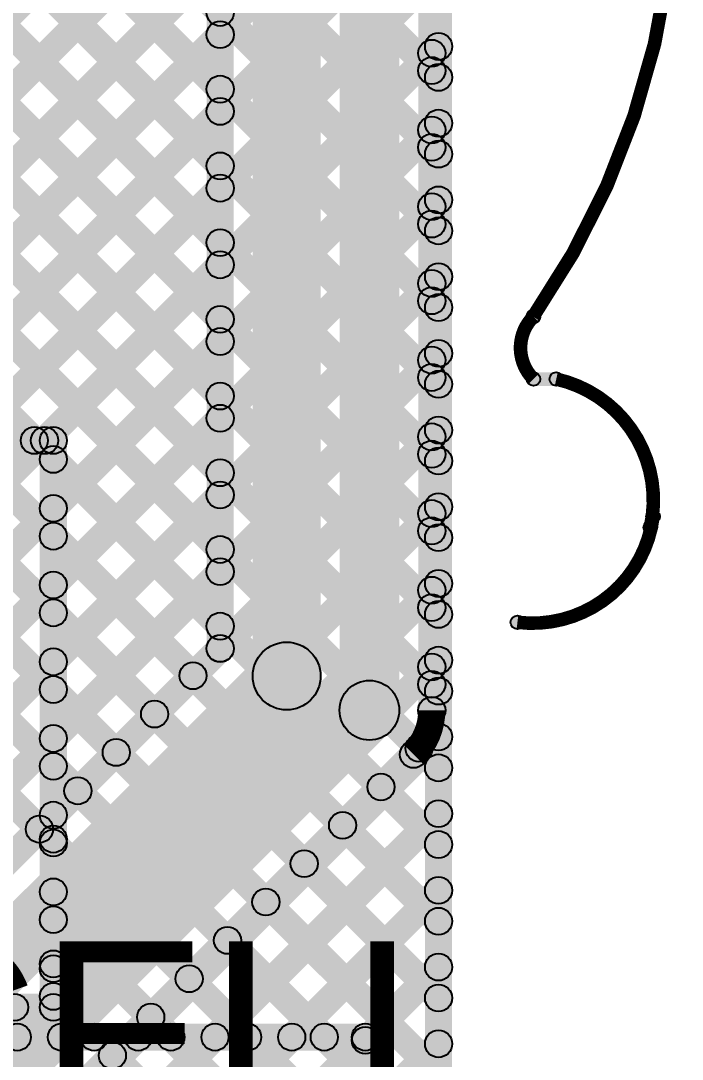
# Model space of a CAD drawing. Header units: millimetres. Extents: x -0.08 to 3.07, y -0.08 to 2.73.
# Drawn here: x 2.684 to 2.9278, y 0.8969 to 1.2797 of the extents above; entities that cross this region are included whole.
import ezdxf

# ---------------------------------------------------------------- set-up
doc = ezdxf.new("R2010")
doc.units = ezdxf.units.MM
doc.header["$MEASUREMENT"] = 0
for name, color, linetype in [('BottomLayer', 5, 'Continuous'), ('TopLayer', 1, 'Continuous'), ('TopOverlay', 2, 'Continuous')]:
    doc.layers.add(name, color=color, linetype=linetype)

# ---------------------------------------------------------------- blocks, each defined once
blk = doc.blocks.new('CR1220_2_47')
at = {"layer": 'TopOverlay'}
h = blk.add_hatch(color=2, dxfattribs=at)
edge = h.paths.add_edge_path()
edge.add_arc((-0.28005, -0.23507), 0.0025, 0, 360)
h = blk.add_hatch(color=2, dxfattribs=at)
edge = h.paths.add_edge_path()
edge.add_arc((-0.19037, -0.24097), 0.0025, 0, 360)
h = blk.add_hatch(color=2, dxfattribs=at)
edge = h.paths.add_edge_path()
edge.add_arc((-0.19037, -0.24097), 0.0025, 0, 360)
blk.add_hatch(color=2, dxfattribs=at).paths.add_polyline_path([(-0.19287, -0.24097), (-0.18787, -0.24097), (-0.18787, -0.24939), (-0.19287, -0.24939)])
h = blk.add_hatch(color=2, dxfattribs=at)
edge = h.paths.add_edge_path()
edge.add_arc((-0.16737, -0.24097), 0.0025, 0, 360)
h = blk.add_hatch(color=2, dxfattribs=at)
edge = h.paths.add_edge_path()
edge.add_arc((-0.16732, -0.2409), 0.0025, 0, 360)
h = blk.add_hatch(color=2, dxfattribs=at)
edge = h.paths.add_edge_path()
edge.add_arc((-0.19037, -0.24939), 0.0025, 0, 360)
h = blk.add_hatch(color=2, dxfattribs=at)
edge = h.paths.add_edge_path()
edge.add_arc((-0.19037, -0.24939), 0.0025, 0, 360)
h = blk.add_hatch(color=2, dxfattribs=at)
edge = h.paths.add_edge_path()
edge.add_arc((-0.24505, -0.28407), 0.0025, 0, 360)
h = blk.add_hatch(color=2, dxfattribs=at)
edge = h.paths.add_edge_path()
edge.add_arc((-0.24105, -0.28507), 0.0025, 0, 360)
at = {"layer": 'TopOverlay', "const_width": 0.005}
for points in [[(0.28765, -0.05733, -0.540192), (-0.16732, -0.2409)], [(-0.24105, -0.28507, -0.414214), (-0.28005, -0.23507)], [(-0.19037, -0.24097, -0.414214), (-0.16737, -0.24097)], [(-0.19037, -0.24939, -0.414214), (-0.24505, -0.28407)]]:
    blk.add_lwpolyline(points, format="xyb", dxfattribs=at)
at = {"layer": 'TopOverlay'}
for centre in [(-0.28005, -0.23507), (-0.19037, -0.24097), (-0.19037, -0.24097), (-0.16737, -0.24097), (-0.16732, -0.2409), (-0.19037, -0.24939), (-0.19037, -0.24939), (-0.24505, -0.28407), (-0.24105, -0.28507)]:
    blk.add_circle(centre, 0.0025, dxfattribs=at)

msp = doc.modelspace()

# ---------------------------------------------------------------- hatches: boundary and pattern name
at = {"layer": 'BottomLayer'}
for points in [[(2.843, 0.786), (2.833, 0.786), (2.833, 2.464), (2.843, 2.464)], [(2.8235, 1.0255), (2.8015, 1.0255), (2.8015, 2.3985), (2.8235, 2.3985)], [(2.8405, 1.0255), (2.8305, 1.0255), (2.8305, 2.3985), (2.8405, 2.3985)], [(2.7945, 1.03813), (2.7695, 1.03813), (2.7695, 2.24385), (2.7945, 2.24385)], [(2.7625, 1.04828), (2.7525, 1.04828), (2.7525, 2.2337), (2.7625, 2.2337)], [(2.42438, 1.60883), (2.43145, 1.61591), (2.76104, 1.28632), (2.75396, 1.27925)], [(2.42446, 1.58046), (2.43154, 1.58753), (2.76104, 1.25803), (2.75396, 1.25096)], [(2.42446, 1.55218), (2.43154, 1.55925), (2.76104, 1.22975), (2.75396, 1.22268)], [(2.42446, 1.52389), (2.43154, 1.53097), (2.76104, 1.20147), (2.75396, 1.19439)], [(2.42446, 1.49561), (2.43154, 1.50268), (2.76104, 1.17318), (2.75396, 1.16611)], [(2.42446, 1.46733), (2.43154, 1.4744), (2.76104, 1.1449), (2.75396, 1.13783)], [(2.63383, 1.22871), (2.62676, 1.23578), (2.75396, 1.36299), (2.76104, 1.35592)], [(2.42446, 1.3259), (2.43154, 1.33297), (2.73686, 1.02765), (2.72979, 1.02058)], [(2.65587, 1.22246), (2.64879, 1.22953), (2.75396, 1.3347), (2.76104, 1.32763)], [(2.42154, 1.30054), (2.42862, 1.30761), (2.72272, 1.0135), (2.71565, 1.00643)], [(2.66863, 1.20694), (2.66156, 1.21401), (2.75396, 1.30642), (2.76104, 1.29935)], [(2.40881, 1.28499), (2.41588, 1.29206), (2.70858, 0.99936), (2.70151, 0.99229)], [(2.39467, 1.27085), (2.40174, 1.27792), (2.69444, 0.98522), (2.68737, 0.97815)], [(2.66873, 1.17876), (2.66166, 1.18583), (2.75396, 1.27813), (2.76104, 1.27106)], [(2.83904, 1.26421), (2.83196, 1.27128), (2.83446, 1.27378), (2.84154, 1.26671)], [(2.83196, 1.25782), (2.83904, 1.26489), (2.84154, 1.26239), (2.83446, 1.25532)], [(2.36354, 0.84528), (2.35646, 0.85235), (2.75396, 1.24985), (2.76104, 1.24278)], [(2.83904, 1.23593), (2.83196, 1.243), (2.83446, 1.2455), (2.84154, 1.23843)], [(2.83196, 1.22953), (2.83904, 1.2366), (2.84154, 1.2341), (2.83446, 1.22703)], [(2.36354, 0.817), (2.35646, 0.82407), (2.75396, 1.22157), (2.76104, 1.2145)], [(2.83904, 1.20764), (2.83196, 1.21471), (2.83446, 1.21721), (2.84154, 1.21014)], [(2.6638, 1.19971), (2.67087, 1.20678), (2.76104, 1.11661), (2.75396, 1.10954)], [(2.83196, 1.20125), (2.83904, 1.20832), (2.84154, 1.20582), (2.83446, 1.19875)], [(2.36354, 0.78871), (2.35646, 0.79578), (2.75396, 1.19328), (2.76104, 1.18621)], [(2.83904, 1.17936), (2.83196, 1.18643), (2.83446, 1.18893), (2.84154, 1.18186)], [(2.65996, 1.17526), (2.66703, 1.18233), (2.76104, 1.08833), (2.75396, 1.08126)], [(2.83196, 1.17296), (2.83904, 1.18003), (2.84154, 1.17753), (2.83446, 1.17046)], [(2.64578, 1.16115), (2.65285, 1.16822), (2.76104, 1.06004), (2.75396, 1.05297)], [(2.36354, 0.76043), (2.35646, 0.7675), (2.75396, 1.165), (2.76104, 1.15793)], [(2.62119, 1.15746), (2.62827, 1.16453), (2.75101, 1.04179), (2.74394, 1.03472)], [(2.83904, 1.15107), (2.83196, 1.15814), (2.83446, 1.16064), (2.84154, 1.15357)], [(2.83196, 1.14468), (2.83904, 1.15175), (2.84154, 1.14925), (2.83446, 1.14218)], [(2.36354, 0.73214), (2.35646, 0.73921), (2.75396, 1.13671), (2.76104, 1.12964)], [(2.83904, 1.12279), (2.83196, 1.12986), (2.83446, 1.13236), (2.84154, 1.12529)], [(2.83196, 1.11639), (2.83904, 1.12347), (2.84154, 1.12097), (2.83446, 1.11389)], [(2.36354, 0.70386), (2.35646, 0.71093), (2.75396, 1.10843), (2.76104, 1.10136)], [(2.83904, 1.09451), (2.83196, 1.10158), (2.83446, 1.10408), (2.84154, 1.09701)], [(2.83196, 1.08811), (2.83904, 1.09518), (2.84154, 1.09268), (2.83446, 1.08561)], [(2.36354, 0.67557), (2.35646, 0.68264), (2.75396, 1.08014), (2.76104, 1.07307)], [(2.83904, 1.06622), (2.83196, 1.07329), (2.83446, 1.07579), (2.84154, 1.06872)], [(2.83196, 1.05983), (2.83904, 1.0669), (2.84154, 1.0644), (2.83446, 1.05733)], [(2.36121, 0.64492), (2.35414, 0.65199), (2.75396, 1.05182), (2.76104, 1.04475)], [(2.36124, 0.64499), (2.35417, 0.65206), (2.75396, 1.05186), (2.76104, 1.04479)], [(2.15471, 0.39316), (2.13703, 0.41084), (2.77316, 1.04697), (2.79084, 1.02929)], [(2.83904, 1.03794), (2.83196, 1.04501), (2.83446, 1.04751), (2.84154, 1.04044)], [(2.83196, 1.03154), (2.83904, 1.03861), (2.84154, 1.03611), (2.83446, 1.02904)], [(2.16478, 0.36222), (2.14922, 0.37778), (2.80472, 1.03328), (2.82028, 1.01772)], [(2.03785, 0.20846), (2.03078, 0.21554), (2.83446, 1.01922), (2.84154, 1.01215)], [(2.82723, 1.00799), (2.8343, 1.01506), (2.84154, 1.00783), (2.83446, 1.00076)], [(2.1768, 0.3502), (2.16973, 0.35727), (2.82523, 1.01277), (2.8323, 1.0057)], [(2.81323, 0.9937), (2.8203, 1.00078), (2.84154, 0.97954), (2.83446, 0.97247)], [(2.06613, 0.20846), (2.05906, 0.21554), (2.83446, 0.99094), (2.84154, 0.98387)], [(2.79909, 0.97956), (2.80616, 0.98663), (2.84154, 0.95126), (2.83446, 0.94419)], [(2.78495, 0.96542), (2.79202, 0.97249), (2.84154, 0.92297), (2.83446, 0.9159)], [(2.09442, 0.20846), (2.08735, 0.21554), (2.83446, 0.96265), (2.84154, 0.95558)], [(2.77081, 0.95128), (2.77788, 0.95835), (2.84154, 0.89469), (2.83446, 0.88762)], [(2.75666, 0.93714), (2.76373, 0.94421), (2.84154, 0.86641), (2.83446, 0.85934)], [(2.1227, 0.20846), (2.11563, 0.21554), (2.83446, 0.93437), (2.84154, 0.9273)], [(2.74252, 0.92299), (2.74959, 0.93007), (2.84154, 0.83812), (2.83446, 0.83105)], [(2.72838, 0.90885), (2.73545, 0.91592), (2.84154, 0.80984), (2.83446, 0.80277)], [(2.15099, 0.20846), (2.14391, 0.21554), (2.83446, 0.90609), (2.84154, 0.89901)], [(2.71424, 0.89471), (2.72131, 0.90178), (2.83355, 0.78954), (2.82648, 0.78246)]]:
    msp.add_hatch(color=5, dxfattribs=at).paths.add_polyline_path(points)
h = msp.add_hatch(color=5, dxfattribs=at)
edge = h.paths.add_edge_path()
edge.add_arc((2.7575, 1.28278), 0.005, 0, 360)
h = msp.add_hatch(color=5, dxfattribs=at)
edge = h.paths.add_edge_path()
edge.add_arc((2.7575, 1.2746), 0.005, 0, 360)
h = msp.add_hatch(color=5, dxfattribs=at)
edge = h.paths.add_edge_path()
edge.add_arc((2.838, 1.27025), 0.005, 0, 360)
h = msp.add_hatch(color=5, dxfattribs=at)
edge = h.paths.add_edge_path()
edge.add_arc((2.8355, 1.26775), 0.005, 0, 360)
h = msp.add_hatch(color=5, dxfattribs=at)
edge = h.paths.add_edge_path()
edge.add_arc((2.8355, 1.26135), 0.005, 0, 360)
h = msp.add_hatch(color=5, dxfattribs=at)
edge = h.paths.add_edge_path()
edge.add_arc((2.838, 1.25885), 0.005, 0, 360)
h = msp.add_hatch(color=5, dxfattribs=at)
edge = h.paths.add_edge_path()
edge.add_arc((2.7575, 1.2545), 0.005, 0, 360)
h = msp.add_hatch(color=5, dxfattribs=at)
edge = h.paths.add_edge_path()
edge.add_arc((2.7575, 1.24632), 0.005, 0, 360)
h = msp.add_hatch(color=5, dxfattribs=at)
edge = h.paths.add_edge_path()
edge.add_arc((2.8355, 1.23946), 0.005, 0, 360)
h = msp.add_hatch(color=5, dxfattribs=at)
edge = h.paths.add_edge_path()
edge.add_arc((2.838, 1.24196), 0.005, 0, 360)
h = msp.add_hatch(color=5, dxfattribs=at)
edge = h.paths.add_edge_path()
edge.add_arc((2.8355, 1.23307), 0.005, 0, 360)
h = msp.add_hatch(color=5, dxfattribs=at)
edge = h.paths.add_edge_path()
edge.add_arc((2.838, 1.23057), 0.005, 0, 360)
h = msp.add_hatch(color=5, dxfattribs=at)
edge = h.paths.add_edge_path()
edge.add_arc((2.7575, 1.22621), 0.005, 0, 360)
h = msp.add_hatch(color=5, dxfattribs=at)
edge = h.paths.add_edge_path()
edge.add_arc((2.7575, 1.21803), 0.005, 0, 360)
h = msp.add_hatch(color=5, dxfattribs=at)
edge = h.paths.add_edge_path()
edge.add_arc((2.838, 1.21368), 0.005, 0, 360)
h = msp.add_hatch(color=5, dxfattribs=at)
edge = h.paths.add_edge_path()
edge.add_arc((2.8355, 1.21118), 0.005, 0, 360)
h = msp.add_hatch(color=5, dxfattribs=at)
edge = h.paths.add_edge_path()
edge.add_arc((2.8355, 1.20478), 0.005, 0, 360)
h = msp.add_hatch(color=5, dxfattribs=at)
edge = h.paths.add_edge_path()
edge.add_arc((2.838, 1.20228), 0.005, 0, 360)
h = msp.add_hatch(color=5, dxfattribs=at)
edge = h.paths.add_edge_path()
edge.add_arc((2.7575, 1.19793), 0.005, 0, 360)
h = msp.add_hatch(color=5, dxfattribs=at)
edge = h.paths.add_edge_path()
edge.add_arc((2.7575, 1.18975), 0.005, 0, 360)
h = msp.add_hatch(color=5, dxfattribs=at)
edge = h.paths.add_edge_path()
edge.add_arc((2.8355, 1.18289), 0.005, 0, 360)
h = msp.add_hatch(color=5, dxfattribs=at)
edge = h.paths.add_edge_path()
edge.add_arc((2.838, 1.18539), 0.005, 0, 360)
h = msp.add_hatch(color=5, dxfattribs=at)
edge = h.paths.add_edge_path()
edge.add_arc((2.8355, 1.1765), 0.005, 0, 360)
h = msp.add_hatch(color=5, dxfattribs=at)
edge = h.paths.add_edge_path()
edge.add_arc((2.838, 1.174), 0.005, 0, 360)
h = msp.add_hatch(color=5, dxfattribs=at)
edge = h.paths.add_edge_path()
edge.add_arc((2.7575, 1.16965), 0.005, 0, 360)
h = msp.add_hatch(color=5, dxfattribs=at)
edge = h.paths.add_edge_path()
edge.add_arc((2.7575, 1.16146), 0.005, 0, 360)
h = msp.add_hatch(color=5, dxfattribs=at)
edge = h.paths.add_edge_path()
edge.add_arc((2.838, 1.15711), 0.005, 0, 360)
h = msp.add_hatch(color=5, dxfattribs=at)
edge = h.paths.add_edge_path()
edge.add_arc((2.8355, 1.15461), 0.005, 0, 360)
h = msp.add_hatch(color=5, dxfattribs=at)
edge = h.paths.add_edge_path()
edge.add_arc((2.8355, 1.14821), 0.005, 0, 360)
h = msp.add_hatch(color=5, dxfattribs=at)
edge = h.paths.add_edge_path()
edge.add_arc((2.838, 1.14571), 0.005, 0, 360)
h = msp.add_hatch(color=5, dxfattribs=at)
edge = h.paths.add_edge_path()
edge.add_arc((2.7575, 1.14136), 0.005, 0, 360)
h = msp.add_hatch(color=5, dxfattribs=at)
edge = h.paths.add_edge_path()
edge.add_arc((2.7575, 1.13318), 0.005, 0, 360)
h = msp.add_hatch(color=5, dxfattribs=at)
edge = h.paths.add_edge_path()
edge.add_arc((2.838, 1.12882), 0.005, 0, 360)
h = msp.add_hatch(color=5, dxfattribs=at)
edge = h.paths.add_edge_path()
edge.add_arc((2.8355, 1.12632), 0.005, 0, 360)
h = msp.add_hatch(color=5, dxfattribs=at)
edge = h.paths.add_edge_path()
edge.add_arc((2.8355, 1.11993), 0.005, 0, 360)
h = msp.add_hatch(color=5, dxfattribs=at)
edge = h.paths.add_edge_path()
edge.add_arc((2.838, 1.11743), 0.005, 0, 360)
h = msp.add_hatch(color=5, dxfattribs=at)
edge = h.paths.add_edge_path()
edge.add_arc((2.7575, 1.11308), 0.005, 0, 360)
h = msp.add_hatch(color=5, dxfattribs=at)
edge = h.paths.add_edge_path()
edge.add_arc((2.7575, 1.10489), 0.005, 0, 360)
h = msp.add_hatch(color=5, dxfattribs=at)
edge = h.paths.add_edge_path()
edge.add_arc((2.8355, 1.09804), 0.005, 0, 360)
h = msp.add_hatch(color=5, dxfattribs=at)
edge = h.paths.add_edge_path()
edge.add_arc((2.838, 1.10054), 0.005, 0, 360)
h = msp.add_hatch(color=5, dxfattribs=at)
edge = h.paths.add_edge_path()
edge.add_arc((2.8355, 1.09165), 0.005, 0, 360)
h = msp.add_hatch(color=5, dxfattribs=at)
edge = h.paths.add_edge_path()
edge.add_arc((2.838, 1.08915), 0.005, 0, 360)
h = msp.add_hatch(color=5, dxfattribs=at)
edge = h.paths.add_edge_path()
edge.add_arc((2.7575, 1.08479), 0.005, 0, 360)
h = msp.add_hatch(color=5, dxfattribs=at)
edge = h.paths.add_edge_path()
edge.add_arc((2.7575, 1.07661), 0.005, 0, 360)
h = msp.add_hatch(color=5, dxfattribs=at)
edge = h.paths.add_edge_path()
edge.add_arc((2.838, 1.07226), 0.005, 0, 360)
h = msp.add_hatch(color=5, dxfattribs=at)
edge = h.paths.add_edge_path()
edge.add_arc((2.8355, 1.06976), 0.005, 0, 360)
h = msp.add_hatch(color=5, dxfattribs=at)
edge = h.paths.add_edge_path()
edge.add_arc((2.8355, 1.06336), 0.005, 0, 360)
h = msp.add_hatch(color=5, dxfattribs=at)
edge = h.paths.add_edge_path()
edge.add_arc((2.838, 1.06086), 0.005, 0, 360)
h = msp.add_hatch(color=5, dxfattribs=at)
edge = h.paths.add_edge_path()
edge.add_arc((2.7575, 1.05651), 0.005, 0, 360)
h = msp.add_hatch(color=5, dxfattribs=at)
edge = h.paths.add_edge_path()
edge.add_arc((2.7575, 1.04832), 0.005, 0, 360)
h = msp.add_hatch(color=5, dxfattribs=at)
edge = h.paths.add_edge_path()
edge.add_arc((2.7575, 1.04828), 0.005, 0, 360)
h = msp.add_hatch(color=5, dxfattribs=at)
edge = h.paths.add_edge_path()
edge.add_arc((2.7575, 1.04828), 0.005, 0, 360)
h = msp.add_hatch(color=5, dxfattribs=at)
edge = h.paths.add_edge_path()
edge.add_arc((2.782, 1.03813), 0.0125, 0, 360)
h = msp.add_hatch(color=5, dxfattribs=at)
edge = h.paths.add_edge_path()
edge.add_arc((2.782, 1.03813), 0.0125, 0, 360)
h = msp.add_hatch(color=5, dxfattribs=at)
edge = h.paths.add_edge_path()
edge.add_arc((2.8355, 1.04147), 0.005, 0, 360)
h = msp.add_hatch(color=5, dxfattribs=at)
edge = h.paths.add_edge_path()
edge.add_arc((2.838, 1.04397), 0.005, 0, 360)
h = msp.add_hatch(color=5, dxfattribs=at)
edge = h.paths.add_edge_path()
edge.add_arc((2.74747, 1.03825), 0.005, 0, 360)
h = msp.add_hatch(color=5, dxfattribs=at)
edge = h.paths.add_edge_path()
edge.add_arc((2.8355, 1.03508), 0.005, 0, 360)
h = msp.add_hatch(color=5, dxfattribs=at)
edge = h.paths.add_edge_path()
edge.add_arc((2.8125, 1.0255), 0.011, 0, 360)
h = msp.add_hatch(color=5, dxfattribs=at)
edge = h.paths.add_edge_path()
edge.add_arc((2.8125, 1.0255), 0.011, 0, 360)
h = msp.add_hatch(color=5, dxfattribs=at)
edge = h.paths.add_edge_path()
edge.add_arc((2.838, 1.03258), 0.005, 0, 360)
h = msp.add_hatch(color=5, dxfattribs=at)
edge = h.paths.add_edge_path()
edge.add_arc((2.8355, 1.0255), 0.005, 0, 360)
h = msp.add_hatch(color=5, dxfattribs=at)
edge = h.paths.add_edge_path()
edge.add_arc((2.8355, 1.0255), 0.005, 0, 360)
h = msp.add_hatch(color=5, dxfattribs=at)
edge = h.paths.add_edge_path()
edge.add_arc((2.8355, 1.0255), 0.005, 0, 360)
h = msp.add_hatch(color=5, dxfattribs=at)
edge = h.paths.add_edge_path()
edge.add_arc((2.73333, 1.02411), 0.005, 0, 360)
h = msp.add_hatch(color=5, dxfattribs=at)
edge = h.paths.add_edge_path()
edge.add_arc((2.838, 1.01569), 0.005, 0, 360)
h = msp.add_hatch(color=5, dxfattribs=at)
edge = h.paths.add_edge_path()
edge.add_arc((2.71919, 1.00997), 0.005, 0, 360)
h = msp.add_hatch(color=5, dxfattribs=at)
edge = h.paths.add_edge_path()
edge.add_arc((2.83077, 1.01152), 0.005, 0, 360)
h = msp.add_hatch(color=5, dxfattribs=at)
edge = h.paths.add_edge_path()
edge.add_arc((2.82876, 1.00924), 0.005, 0, 360)
h = msp.add_hatch(color=5, dxfattribs=at)
edge = h.paths.add_edge_path()
edge.add_arc((2.82876, 1.00924), 0.005, 0, 360)
h = msp.add_hatch(color=5, dxfattribs=at)
edge = h.paths.add_edge_path()
edge.add_arc((2.82876, 1.00924), 0.005, 0, 360)
h = msp.add_hatch(color=5, dxfattribs=at)
edge = h.paths.add_edge_path()
edge.add_arc((2.838, 1.00429), 0.005, 0, 360)
h = msp.add_hatch(color=5, dxfattribs=at)
edge = h.paths.add_edge_path()
edge.add_arc((2.70504, 0.99583), 0.005, 0, 360)
h = msp.add_hatch(color=5, dxfattribs=at)
edge = h.paths.add_edge_path()
edge.add_arc((2.81677, 0.99724), 0.005, 0, 360)
h = msp.add_hatch(color=5, dxfattribs=at)
edge = h.paths.add_edge_path()
edge.add_arc((2.838, 0.9874), 0.005, 0, 360)
h = msp.add_hatch(color=5, dxfattribs=at)
edge = h.paths.add_edge_path()
edge.add_arc((2.80263, 0.9831), 0.005, 0, 360)
h = msp.add_hatch(color=5, dxfattribs=at)
edge = h.paths.add_edge_path()
edge.add_arc((2.6909, 0.98168), 0.005, 0, 360)
h = msp.add_hatch(color=5, dxfattribs=at)
edge = h.paths.add_edge_path()
edge.add_arc((2.838, 0.97601), 0.005, 0, 360)
h = msp.add_hatch(color=5, dxfattribs=at)
edge = h.paths.add_edge_path()
edge.add_arc((2.78848, 0.96896), 0.005, 0, 360)
h = msp.add_hatch(color=5, dxfattribs=at)
edge = h.paths.add_edge_path()
edge.add_arc((2.838, 0.95912), 0.005, 0, 360)
h = msp.add_hatch(color=5, dxfattribs=at)
edge = h.paths.add_edge_path()
edge.add_arc((2.77434, 0.95481), 0.005, 0, 360)
h = msp.add_hatch(color=5, dxfattribs=at)
edge = h.paths.add_edge_path()
edge.add_arc((2.838, 0.94772), 0.005, 0, 360)
h = msp.add_hatch(color=5, dxfattribs=at)
edge = h.paths.add_edge_path()
edge.add_arc((2.7602, 0.94067), 0.005, 0, 360)
h = msp.add_hatch(color=5, dxfattribs=at)
edge = h.paths.add_edge_path()
edge.add_arc((2.838, 0.93083), 0.005, 0, 360)
h = msp.add_hatch(color=5, dxfattribs=at)
edge = h.paths.add_edge_path()
edge.add_arc((2.74606, 0.92653), 0.005, 0, 360)
h = msp.add_hatch(color=5, dxfattribs=at)
edge = h.paths.add_edge_path()
edge.add_arc((2.838, 0.91944), 0.005, 0, 360)
h = msp.add_hatch(color=5, dxfattribs=at)
edge = h.paths.add_edge_path()
edge.add_arc((2.73191, 0.91239), 0.005, 0, 360)
h = msp.add_hatch(color=5, dxfattribs=at)
edge = h.paths.add_edge_path()
edge.add_arc((2.838, 0.90255), 0.005, 0, 360)
h = msp.add_hatch(color=5, dxfattribs=at)
edge = h.paths.add_edge_path()
edge.add_arc((2.71777, 0.89825), 0.005, 0, 360)
at = {"layer": 'TopLayer'}
for points in [[(2.843, 0.753), (2.833, 0.753), (2.833, 2.464), (2.843, 2.464)], [(2.35533, 1.53646), (2.3624, 1.54354), (2.84154, 1.0644), (2.83446, 1.05733)], [(2.38361, 1.53646), (2.39068, 1.54354), (2.84154, 1.09268), (2.83446, 1.08561)], [(2.41189, 1.53646), (2.41897, 1.54354), (2.84154, 1.12097), (2.83446, 1.11389)], [(2.44018, 1.53646), (2.44725, 1.54354), (2.84154, 1.14925), (2.83446, 1.14218)], [(2.46846, 1.53646), (2.47553, 1.54354), (2.84154, 1.17753), (2.83446, 1.17046)], [(2.49675, 1.53646), (2.50382, 1.54354), (2.84154, 1.20582), (2.83446, 1.19875)], [(2.52503, 1.53646), (2.5321, 1.54354), (2.84154, 1.2341), (2.83446, 1.22703)], [(2.63681, 1.45297), (2.64388, 1.46004), (2.84154, 1.26239), (2.83446, 1.25532)], [(2.63383, 1.22871), (2.62676, 1.23578), (2.83446, 1.44349), (2.84154, 1.43642)], [(2.65587, 1.22246), (2.64879, 1.22953), (2.83446, 1.4152), (2.84154, 1.40813)], [(2.66863, 1.20694), (2.66156, 1.21401), (2.83446, 1.38692), (2.84154, 1.37985)], [(2.66873, 1.17876), (2.66166, 1.18583), (2.83446, 1.35863), (2.84154, 1.35156)], [(2.63972, 1.12146), (2.63265, 1.12854), (2.83446, 1.33035), (2.84154, 1.32328)], [(2.668, 1.12146), (2.66093, 1.12854), (2.83446, 1.30207), (2.84154, 1.295)], [(2.69629, 1.12146), (2.68922, 1.12854), (2.83446, 1.27378), (2.84154, 1.26671)], [(2.69954, 1.09643), (2.69246, 1.1035), (2.83446, 1.2455), (2.84154, 1.23843)], [(2.69954, 1.06814), (2.69246, 1.07521), (2.83446, 1.21721), (2.84154, 1.21014)], [(2.6638, 1.19971), (2.67087, 1.20678), (2.84154, 1.03611), (2.83446, 1.02904)], [(2.69954, 1.03986), (2.69246, 1.04693), (2.83446, 1.18893), (2.84154, 1.18186)], [(2.65996, 1.17526), (2.66703, 1.18233), (2.84154, 1.00783), (2.83446, 1.00076)], [(2.64578, 1.16115), (2.65285, 1.16822), (2.69254, 1.12854), (2.68547, 1.12146)], [(2.69954, 1.01157), (2.69246, 1.01864), (2.83446, 1.16064), (2.84154, 1.15357)], [(2.563, 1.12), (2.563, 1.13), (2.696, 1.13), (2.696, 1.12)], [(2.69954, 0.98329), (2.69246, 0.99036), (2.83446, 1.13236), (2.84154, 1.12529)], [(2.68547, 1.12146), (2.69254, 1.12854), (2.69954, 1.12154), (2.69246, 1.11447)], [(2.701, 0.978), (2.691, 0.978), (2.691, 1.125), (2.701, 1.125)], [(2.69246, 1.11447), (2.69954, 1.12154), (2.84154, 0.97954), (2.83446, 0.97247)], [(2.69954, 0.95501), (2.69246, 0.96208), (2.83446, 1.10408), (2.84154, 1.09701)], [(2.69246, 1.08619), (2.69954, 1.09326), (2.84154, 0.95126), (2.83446, 0.94419)], [(2.69954, 0.92672), (2.69246, 0.93379), (2.83446, 1.07579), (2.84154, 1.06872)], [(2.69246, 1.0579), (2.69954, 1.06497), (2.84154, 0.92297), (2.83446, 0.9159)], [(2.70256, 0.90146), (2.69549, 0.90854), (2.83446, 1.04751), (2.84154, 1.04044)], [(2.69246, 1.02962), (2.69954, 1.03669), (2.84154, 0.89469), (2.83446, 0.88762)], [(2.73085, 0.90146), (2.72378, 0.90854), (2.83446, 1.01922), (2.84154, 1.01215)], [(2.69246, 1.00134), (2.69954, 1.00841), (2.79941, 0.90854), (2.79234, 0.90146)], [(2.75913, 0.90146), (2.75206, 0.90854), (2.83446, 0.99094), (2.84154, 0.98387)], [(2.701, 0.932), (2.691, 0.932), (2.691, 0.978), (2.701, 0.978)], [(2.701, 0.932), (2.691, 0.932), (2.691, 0.978), (2.701, 0.978)], [(2.69246, 0.97305), (2.69954, 0.98012), (2.77112, 0.90854), (2.76405, 0.90146)], [(2.78742, 0.90146), (2.78035, 0.90854), (2.83446, 0.96265), (2.84154, 0.95558)], [(2.69246, 0.94477), (2.69954, 0.95184), (2.74284, 0.90854), (2.73577, 0.90146)], [(2.81454, 0.9003), (2.80746, 0.90737), (2.83446, 0.93437), (2.84154, 0.9273)], [(2.701, 0.916), (2.691, 0.916), (2.691, 0.932), (2.701, 0.932)], [(2.69246, 0.91648), (2.69954, 0.92355), (2.71455, 0.90854), (2.70748, 0.90146)], [(2.215, 0.911), (2.215, 0.921), (2.696, 0.921), (2.696, 0.911)], [(2.67428, 0.90146), (2.66721, 0.90854), (2.67821, 0.91954), (2.68528, 0.91246)], [(2.6682, 0.91246), (2.67527, 0.91954), (2.68627, 0.90854), (2.6792, 0.90146)], [(2.215, 0.9), (2.215, 0.91), (2.811, 0.91), (2.811, 0.9)], [(2.816, 0.65665), (2.806, 0.65665), (2.806, 0.905), (2.816, 0.905)], [(2.81454, 0.87201), (2.80746, 0.87909), (2.83446, 0.90609), (2.84154, 0.89901)]]:
    msp.add_hatch(color=1, dxfattribs=at).paths.add_polyline_path(points)
h = msp.add_hatch(color=1, dxfattribs=at)
edge = h.paths.add_edge_path()
edge.add_arc((2.838, 1.27025), 0.005, 0, 360)
h = msp.add_hatch(color=1, dxfattribs=at)
edge = h.paths.add_edge_path()
edge.add_arc((2.838, 1.25885), 0.005, 0, 360)
h = msp.add_hatch(color=1, dxfattribs=at)
edge = h.paths.add_edge_path()
edge.add_arc((2.838, 1.24196), 0.005, 0, 360)
h = msp.add_hatch(color=1, dxfattribs=at)
edge = h.paths.add_edge_path()
edge.add_arc((2.838, 1.23057), 0.005, 0, 360)
h = msp.add_hatch(color=1, dxfattribs=at)
edge = h.paths.add_edge_path()
edge.add_arc((2.838, 1.21368), 0.005, 0, 360)
h = msp.add_hatch(color=1, dxfattribs=at)
edge = h.paths.add_edge_path()
edge.add_arc((2.838, 1.20228), 0.005, 0, 360)
h = msp.add_hatch(color=1, dxfattribs=at)
edge = h.paths.add_edge_path()
edge.add_arc((2.838, 1.18539), 0.005, 0, 360)
h = msp.add_hatch(color=1, dxfattribs=at)
edge = h.paths.add_edge_path()
edge.add_arc((2.838, 1.174), 0.005, 0, 360)
h = msp.add_hatch(color=1, dxfattribs=at)
edge = h.paths.add_edge_path()
edge.add_arc((2.838, 1.15711), 0.005, 0, 360)
h = msp.add_hatch(color=1, dxfattribs=at)
edge = h.paths.add_edge_path()
edge.add_arc((2.838, 1.14571), 0.005, 0, 360)
h = msp.add_hatch(color=1, dxfattribs=at)
edge = h.paths.add_edge_path()
edge.add_arc((2.838, 1.12882), 0.005, 0, 360)
h = msp.add_hatch(color=1, dxfattribs=at)
edge = h.paths.add_edge_path()
edge.add_arc((2.68901, 1.125), 0.005, 0, 360)
h = msp.add_hatch(color=1, dxfattribs=at)
edge = h.paths.add_edge_path()
edge.add_arc((2.68901, 1.125), 0.005, 0, 360)
h = msp.add_hatch(color=1, dxfattribs=at)
edge = h.paths.add_edge_path()
edge.add_arc((2.69275, 1.125), 0.005, 0, 360)
h = msp.add_hatch(color=1, dxfattribs=at)
edge = h.paths.add_edge_path()
edge.add_arc((2.696, 1.125), 0.005, 0, 360)
h = msp.add_hatch(color=1, dxfattribs=at)
edge = h.paths.add_edge_path()
edge.add_arc((2.696, 1.125), 0.005, 0, 360)
h = msp.add_hatch(color=1, dxfattribs=at)
edge = h.paths.add_edge_path()
edge.add_arc((2.696, 1.11801), 0.005, 0, 360)
h = msp.add_hatch(color=1, dxfattribs=at)
edge = h.paths.add_edge_path()
edge.add_arc((2.696, 1.11801), 0.005, 0, 360)
h = msp.add_hatch(color=1, dxfattribs=at)
edge = h.paths.add_edge_path()
edge.add_arc((2.838, 1.11743), 0.005, 0, 360)
h = msp.add_hatch(color=1, dxfattribs=at)
edge = h.paths.add_edge_path()
edge.add_arc((2.696, 1.09996), 0.005, 0, 360)
h = msp.add_hatch(color=1, dxfattribs=at)
edge = h.paths.add_edge_path()
edge.add_arc((2.838, 1.10054), 0.005, 0, 360)
h = msp.add_hatch(color=1, dxfattribs=at)
edge = h.paths.add_edge_path()
edge.add_arc((2.696, 1.08972), 0.005, 0, 360)
h = msp.add_hatch(color=1, dxfattribs=at)
edge = h.paths.add_edge_path()
edge.add_arc((2.838, 1.08915), 0.005, 0, 360)
h = msp.add_hatch(color=1, dxfattribs=at)
edge = h.paths.add_edge_path()
edge.add_arc((2.696, 1.07168), 0.005, 0, 360)
h = msp.add_hatch(color=1, dxfattribs=at)
edge = h.paths.add_edge_path()
edge.add_arc((2.838, 1.07226), 0.005, 0, 360)
h = msp.add_hatch(color=1, dxfattribs=at)
edge = h.paths.add_edge_path()
edge.add_arc((2.696, 1.06144), 0.005, 0, 360)
h = msp.add_hatch(color=1, dxfattribs=at)
edge = h.paths.add_edge_path()
edge.add_arc((2.838, 1.06086), 0.005, 0, 360)
h = msp.add_hatch(color=1, dxfattribs=at)
edge = h.paths.add_edge_path()
edge.add_arc((2.696, 1.04339), 0.005, 0, 360)
h = msp.add_hatch(color=1, dxfattribs=at)
edge = h.paths.add_edge_path()
edge.add_arc((2.838, 1.04397), 0.005, 0, 360)
h = msp.add_hatch(color=1, dxfattribs=at)
edge = h.paths.add_edge_path()
edge.add_arc((2.696, 1.03316), 0.005, 0, 360)
h = msp.add_hatch(color=1, dxfattribs=at)
edge = h.paths.add_edge_path()
edge.add_arc((2.838, 1.03258), 0.005, 0, 360)
h = msp.add_hatch(color=1, dxfattribs=at)
edge = h.paths.add_edge_path()
edge.add_arc((2.696, 1.01511), 0.005, 0, 360)
h = msp.add_hatch(color=1, dxfattribs=at)
edge = h.paths.add_edge_path()
edge.add_arc((2.838, 1.01569), 0.005, 0, 360)
h = msp.add_hatch(color=1, dxfattribs=at)
edge = h.paths.add_edge_path()
edge.add_arc((2.696, 1.00487), 0.005, 0, 360)
h = msp.add_hatch(color=1, dxfattribs=at)
edge = h.paths.add_edge_path()
edge.add_arc((2.838, 1.00429), 0.005, 0, 360)
h = msp.add_hatch(color=1, dxfattribs=at)
edge = h.paths.add_edge_path()
edge.add_arc((2.696, 0.98682), 0.005, 0, 360)
h = msp.add_hatch(color=1, dxfattribs=at)
edge = h.paths.add_edge_path()
edge.add_arc((2.838, 0.9874), 0.005, 0, 360)
h = msp.add_hatch(color=1, dxfattribs=at)
edge = h.paths.add_edge_path()
edge.add_arc((2.696, 0.978), 0.005, 0, 360)
h = msp.add_hatch(color=1, dxfattribs=at)
edge = h.paths.add_edge_path()
edge.add_arc((2.696, 0.978), 0.005, 0, 360)
h = msp.add_hatch(color=1, dxfattribs=at)
edge = h.paths.add_edge_path()
edge.add_arc((2.696, 0.978), 0.005, 0, 360)
h = msp.add_hatch(color=1, dxfattribs=at)
edge = h.paths.add_edge_path()
edge.add_arc((2.696, 0.97659), 0.005, 0, 360)
h = msp.add_hatch(color=1, dxfattribs=at)
edge = h.paths.add_edge_path()
edge.add_arc((2.838, 0.97601), 0.005, 0, 360)
h = msp.add_hatch(color=1, dxfattribs=at)
edge = h.paths.add_edge_path()
edge.add_arc((2.696, 0.95854), 0.005, 0, 360)
h = msp.add_hatch(color=1, dxfattribs=at)
edge = h.paths.add_edge_path()
edge.add_arc((2.838, 0.95912), 0.005, 0, 360)
h = msp.add_hatch(color=1, dxfattribs=at)
edge = h.paths.add_edge_path()
edge.add_arc((2.696, 0.9483), 0.005, 0, 360)
h = msp.add_hatch(color=1, dxfattribs=at)
edge = h.paths.add_edge_path()
edge.add_arc((2.838, 0.94772), 0.005, 0, 360)
h = msp.add_hatch(color=1, dxfattribs=at)
edge = h.paths.add_edge_path()
edge.add_arc((2.696, 0.932), 0.005, 0, 360)
h = msp.add_hatch(color=1, dxfattribs=at)
edge = h.paths.add_edge_path()
edge.add_arc((2.696, 0.932), 0.005, 0, 360)
h = msp.add_hatch(color=1, dxfattribs=at)
edge = h.paths.add_edge_path()
edge.add_arc((2.696, 0.932), 0.005, 0, 360)
h = msp.add_hatch(color=1, dxfattribs=at)
edge = h.paths.add_edge_path()
edge.add_arc((2.696, 0.93026), 0.005, 0, 360)
h = msp.add_hatch(color=1, dxfattribs=at)
edge = h.paths.add_edge_path()
edge.add_arc((2.838, 0.93083), 0.005, 0, 360)
h = msp.add_hatch(color=1, dxfattribs=at)
edge = h.paths.add_edge_path()
edge.add_arc((2.696, 0.92002), 0.005, 0, 360)
h = msp.add_hatch(color=1, dxfattribs=at)
edge = h.paths.add_edge_path()
edge.add_arc((2.838, 0.91944), 0.005, 0, 360)
h = msp.add_hatch(color=1, dxfattribs=at)
edge = h.paths.add_edge_path()
edge.add_arc((2.68174, 0.916), 0.005, 0, 360)
h = msp.add_hatch(color=1, dxfattribs=at)
edge = h.paths.add_edge_path()
edge.add_arc((2.696, 0.916), 0.005, 0, 360)
h = msp.add_hatch(color=1, dxfattribs=at)
edge = h.paths.add_edge_path()
edge.add_arc((2.696, 0.916), 0.005, 0, 360)
h = msp.add_hatch(color=1, dxfattribs=at)
edge = h.paths.add_edge_path()
edge.add_arc((2.68273, 0.905), 0.005, 0, 360)
h = msp.add_hatch(color=1, dxfattribs=at)
edge = h.paths.add_edge_path()
edge.add_arc((2.69903, 0.905), 0.005, 0, 360)
h = msp.add_hatch(color=1, dxfattribs=at)
edge = h.paths.add_edge_path()
edge.add_arc((2.71102, 0.905), 0.005, 0, 360)
h = msp.add_hatch(color=1, dxfattribs=at)
edge = h.paths.add_edge_path()
edge.add_arc((2.72731, 0.905), 0.005, 0, 360)
h = msp.add_hatch(color=1, dxfattribs=at)
edge = h.paths.add_edge_path()
edge.add_arc((2.7393, 0.905), 0.005, 0, 360)
h = msp.add_hatch(color=1, dxfattribs=at)
edge = h.paths.add_edge_path()
edge.add_arc((2.7556, 0.905), 0.005, 0, 360)
h = msp.add_hatch(color=1, dxfattribs=at)
edge = h.paths.add_edge_path()
edge.add_arc((2.76759, 0.905), 0.005, 0, 360)
h = msp.add_hatch(color=1, dxfattribs=at)
edge = h.paths.add_edge_path()
edge.add_arc((2.78388, 0.905), 0.005, 0, 360)
h = msp.add_hatch(color=1, dxfattribs=at)
edge = h.paths.add_edge_path()
edge.add_arc((2.79587, 0.905), 0.005, 0, 360)
h = msp.add_hatch(color=1, dxfattribs=at)
edge = h.paths.add_edge_path()
edge.add_arc((2.811, 0.905), 0.005, 0, 360)
h = msp.add_hatch(color=1, dxfattribs=at)
edge = h.paths.add_edge_path()
edge.add_arc((2.811, 0.905), 0.005, 0, 360)
h = msp.add_hatch(color=1, dxfattribs=at)
edge = h.paths.add_edge_path()
edge.add_arc((2.811, 0.90383), 0.005, 0, 360)
h = msp.add_hatch(color=1, dxfattribs=at)
edge = h.paths.add_edge_path()
edge.add_arc((2.838, 0.90255), 0.005, 0, 360)

# ---------------------------------------------------------------- linework, layer by layer
at = {"layer": 'BottomLayer', "const_width": 0.01}
msp.add_lwpolyline([(2.8355, 1.0255, -0.198912), (2.82876, 1.00924)], format="xyb", dxfattribs=at)
msp.add_lwpolyline([(2.8355, 1.0255, -0.198912), (2.82876, 1.00924)], format="xyb", dxfattribs=at)
at = {"layer": 'BottomLayer'}
for centre, radius in [((2.7575, 1.28278), 0.005), ((2.7575, 1.2746), 0.005), ((2.838, 1.27025), 0.005), ((2.8355, 1.26775), 0.005), ((2.8355, 1.26135), 0.005), ((2.838, 1.25885), 0.005), ((2.7575, 1.2545), 0.005), ((2.7575, 1.24632), 0.005), ((2.8355, 1.23946), 0.005), ((2.838, 1.24196), 0.005), ((2.8355, 1.23307), 0.005), ((2.838, 1.23057), 0.005), ((2.7575, 1.22621), 0.005), ((2.7575, 1.21803), 0.005), ((2.838, 1.21368), 0.005), ((2.8355, 1.21118), 0.005), ((2.8355, 1.20478), 0.005), ((2.838, 1.20228), 0.005), ((2.7575, 1.19793), 0.005), ((2.7575, 1.18975), 0.005), ((2.8355, 1.18289), 0.005), ((2.838, 1.18539), 0.005), ((2.8355, 1.1765), 0.005), ((2.838, 1.174), 0.005), ((2.7575, 1.16965), 0.005), ((2.7575, 1.16146), 0.005), ((2.838, 1.15711), 0.005), ((2.8355, 1.15461), 0.005), ((2.8355, 1.14821), 0.005), ((2.838, 1.14571), 0.005), ((2.7575, 1.14136), 0.005), ((2.7575, 1.13318), 0.005), ((2.838, 1.12882), 0.005), ((2.8355, 1.12632), 0.005), ((2.8355, 1.11993), 0.005), ((2.838, 1.11743), 0.005), ((2.7575, 1.11308), 0.005), ((2.7575, 1.10489), 0.005), ((2.8355, 1.09804), 0.005), ((2.838, 1.10054), 0.005), ((2.8355, 1.09165), 0.005), ((2.838, 1.08915), 0.005), ((2.7575, 1.08479), 0.005), ((2.7575, 1.07661), 0.005), ((2.838, 1.07226), 0.005), ((2.8355, 1.06976), 0.005), ((2.8355, 1.06336), 0.005), ((2.838, 1.06086), 0.005), ((2.7575, 1.05651), 0.005), ((2.7575, 1.04832), 0.005), ((2.7575, 1.04828), 0.005), ((2.7575, 1.04828), 0.005), ((2.782, 1.03813), 0.0125), ((2.782, 1.03813), 0.0125), ((2.8355, 1.04147), 0.005), ((2.838, 1.04397), 0.005), ((2.74747, 1.03825), 0.005), ((2.8355, 1.03508), 0.005), ((2.8125, 1.0255), 0.011), ((2.8125, 1.0255), 0.011), ((2.838, 1.03258), 0.005), ((2.8355, 1.0255), 0.005), ((2.8355, 1.0255), 0.005), ((2.8355, 1.0255), 0.005), ((2.73333, 1.02411), 0.005), ((2.838, 1.01569), 0.005), ((2.71919, 1.00997), 0.005), ((2.83077, 1.01152), 0.005), ((2.82876, 1.00924), 0.005), ((2.82876, 1.00924), 0.005), ((2.82876, 1.00924), 0.005), ((2.838, 1.00429), 0.005), ((2.70504, 0.99583), 0.005), ((2.81677, 0.99724), 0.005), ((2.838, 0.9874), 0.005), ((2.80263, 0.9831), 0.005), ((2.6909, 0.98168), 0.005), ((2.838, 0.97601), 0.005), ((2.78848, 0.96896), 0.005), ((2.838, 0.95912), 0.005), ((2.77434, 0.95481), 0.005), ((2.838, 0.94772), 0.005), ((2.7602, 0.94067), 0.005), ((2.838, 0.93083), 0.005), ((2.74606, 0.92653), 0.005), ((2.838, 0.91944), 0.005), ((2.73191, 0.91239), 0.005), ((2.838, 0.90255), 0.005), ((2.71777, 0.89825), 0.005)]:
    msp.add_circle(centre, radius, dxfattribs=at)
at = {"layer": 'TopLayer'}
for centre in [(2.838, 1.27025), (2.838, 1.25885), (2.838, 1.24196), (2.838, 1.23057), (2.838, 1.21368), (2.838, 1.20228), (2.838, 1.18539), (2.838, 1.174), (2.838, 1.15711), (2.838, 1.14571), (2.838, 1.12882), (2.68901, 1.125), (2.68901, 1.125), (2.69275, 1.125), (2.696, 1.125), (2.696, 1.125), (2.696, 1.11801), (2.696, 1.11801), (2.838, 1.11743), (2.696, 1.09996), (2.838, 1.10054), (2.696, 1.08972), (2.838, 1.08915), (2.696, 1.07168), (2.838, 1.07226), (2.696, 1.06144), (2.838, 1.06086), (2.696, 1.04339), (2.838, 1.04397), (2.696, 1.03316), (2.838, 1.03258), (2.696, 1.01511), (2.838, 1.01569), (2.696, 1.00487), (2.838, 1.00429), (2.696, 0.98682), (2.838, 0.9874), (2.696, 0.978), (2.696, 0.978), (2.696, 0.978), (2.696, 0.97659), (2.838, 0.97601), (2.696, 0.95854), (2.838, 0.95912), (2.696, 0.9483), (2.838, 0.94772), (2.696, 0.932), (2.696, 0.932), (2.696, 0.932), (2.696, 0.93026), (2.838, 0.93083), (2.696, 0.92002), (2.838, 0.91944), (2.68174, 0.916), (2.696, 0.916), (2.696, 0.916), (2.68273, 0.905), (2.69903, 0.905), (2.71102, 0.905), (2.72731, 0.905), (2.7393, 0.905), (2.7556, 0.905), (2.76759, 0.905), (2.78388, 0.905), (2.79587, 0.905), (2.811, 0.905), (2.811, 0.905), (2.811, 0.90383), (2.838, 0.90255)]:
    msp.add_circle(centre, 0.005, dxfattribs=at)

# ---------------------------------------------------------------- block references
at = {"rotation": 90}
msp.add_blockref('CR1220_2_47', (2.632, 1.338), dxfattribs=at)

# ---------------------------------------------------------------- texts
at = {"layer": 'TopOverlay'}
msp.add_text('COIN_CELL', height=0.07, rotation=360, dxfattribs=at).set_placement((2.337, 0.87036))

doc.saveas('drawing.dxf')
